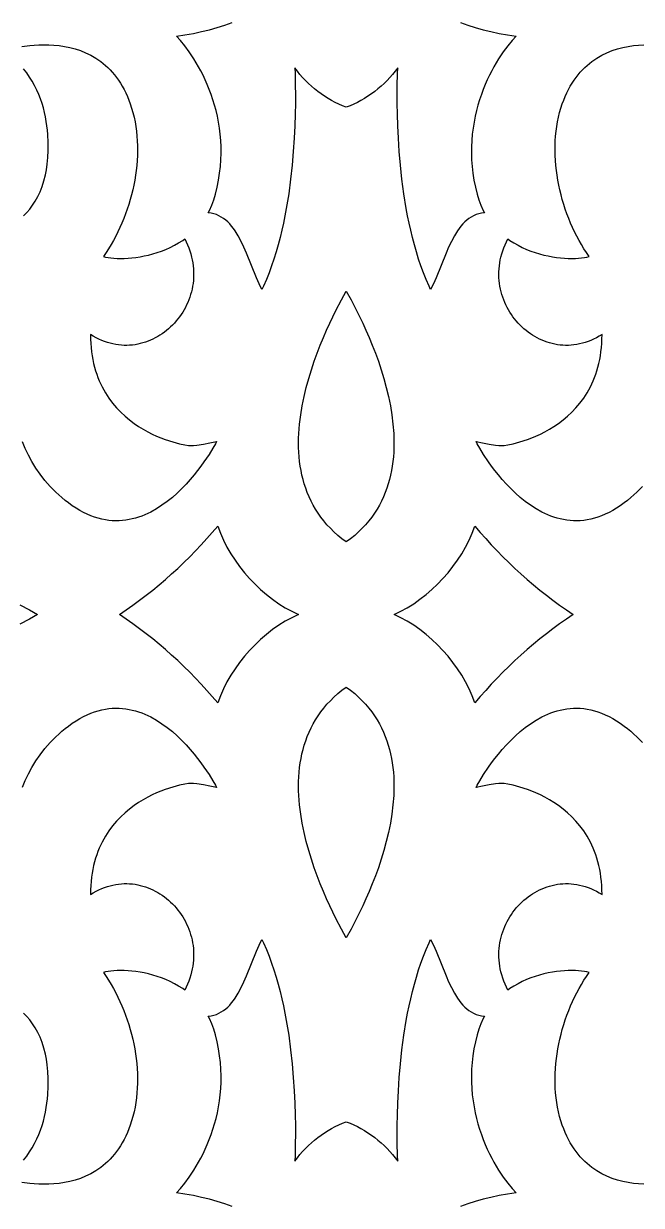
# Model space of a CAD drawing. Extents: x -350 to 350, y -780 to 780.
# Drawn here: x -174.4 to -131.5, y -575.2 to -493.1 of the extents above; entities that cross this region are included whole.
import ezdxf

# ---------------------------------------------------------------- set-up
doc = ezdxf.new("R2010")
doc.units = 0
doc.layers.add('LAYER_1', color=18, linetype='CONTINUOUS')

msp = doc.modelspace()

# ---------------------------------------------------------------- linework, layer by layer
at = {"layer": 'LAYER_1'}
for points in [[(-144.066, -492.97), (-143.559, -493.151), (-143.037, -493.318), (-142.5, -493.472), (-141.947, -493.61), (-141.378, -493.732), (-140.794, -493.838), (-140.193, -493.925), (-140.474, -494.227), (-140.777, -494.594), (-141.094, -495.021), (-141.417, -495.506), (-141.738, -496.047), (-141.896, -496.337), (-142.05, -496.641), (-142.2, -496.957), (-142.345, -497.285), (-142.483, -497.625), (-142.614, -497.977), (-142.736, -498.34), (-142.85, -498.714), (-142.953, -499.098), (-143.044, -499.493), (-143.124, -499.898), (-143.19, -500.312), (-143.242, -500.736), (-143.279, -501.169), (-143.3, -501.61), (-143.304, -502.059), (-143.289, -502.517), (-143.255, -502.982), (-143.202, -503.454), (-143.127, -503.934), (-143.03, -504.42), (-142.91, -504.912), (-142.791, -505.306), (-142.65, -505.677), (-142.489, -506.027), (-142.399, -506.191), (-142.601, -506.221), (-142.794, -506.267), (-142.977, -506.327), (-143.151, -506.403), (-143.316, -506.492), (-143.473, -506.595), (-143.623, -506.71), (-143.766, -506.837), (-143.901, -506.974), (-144.03, -507.122), (-144.154, -507.28), (-144.272, -507.446), (-144.492, -507.802), (-144.696, -508.185), (-144.887, -508.589), (-145.068, -509.009), (-145.413, -509.87), (-145.761, -510.724), (-145.945, -511.133), (-146.139, -511.523), (-146.252, -511.285), (-146.451, -510.831), (-146.637, -510.366), (-146.811, -509.892), (-146.975, -509.409), (-147.127, -508.919), (-147.269, -508.423), (-147.4, -507.921), (-147.522, -507.416), (-147.635, -506.908), (-147.738, -506.398), (-147.833, -505.888), (-147.998, -504.871), (-148.132, -503.867), (-148.238, -502.884), (-148.321, -501.931), (-148.381, -501.019), (-148.422, -500.155), (-148.448, -499.35), (-148.461, -498.613), (-148.464, -497.952), (-148.459, -497.377), (-148.441, -496.524), (-148.429, -496.125), (-148.6, -496.354), (-148.781, -496.577), (-148.969, -496.793), (-149.166, -497.002), (-149.371, -497.205), (-149.583, -497.4), (-149.801, -497.586), (-150.026, -497.765), (-150.257, -497.935), (-150.493, -498.097), (-150.735, -498.249), (-150.98, -498.391), (-151.23, -498.524), (-151.484, -498.646), (-151.74, -498.757), (-152, -498.858), (-152.26, -498.757), (-152.517, -498.646), (-152.77, -498.524), (-153.02, -498.391), (-153.266, -498.249), (-153.507, -498.097), (-153.743, -497.935), (-153.974, -497.765), (-154.199, -497.586), (-154.418, -497.4), (-154.629, -497.205), (-154.834, -497.002), (-155.031, -496.793), (-155.22, -496.577), (-155.4, -496.354), (-155.571, -496.125), (-155.559, -496.524), (-155.541, -497.377), (-155.536, -497.952), (-155.539, -498.613), (-155.552, -499.35), (-155.578, -500.155), (-155.619, -501.019), (-155.68, -501.931), (-155.762, -502.884), (-155.869, -503.867), (-156.003, -504.871), (-156.167, -505.888), (-156.262, -506.398), (-156.365, -506.908), (-156.478, -507.416), (-156.6, -507.921), (-156.731, -508.423), (-156.873, -508.919), (-157.026, -509.409), (-157.189, -509.892), (-157.364, -510.366), (-157.55, -510.831), (-157.748, -511.285), (-157.861, -511.523), (-158.056, -511.133), (-158.239, -510.724), (-158.587, -509.87), (-158.933, -509.009), (-159.113, -508.589), (-159.304, -508.185), (-159.508, -507.802), (-159.729, -507.446), (-159.847, -507.28), (-159.97, -507.122), (-160.099, -506.974), (-160.235, -506.837), (-160.377, -506.71), (-160.527, -506.595), (-160.684, -506.492), (-160.85, -506.403), (-161.024, -506.327), (-161.207, -506.267), (-161.399, -506.221), (-161.601, -506.191), (-161.511, -506.027), (-161.35, -505.677), (-161.21, -505.306), (-161.09, -504.912), (-160.97, -504.42), (-160.874, -503.934), (-160.799, -503.454), (-160.745, -502.982), (-160.711, -502.517), (-160.697, -502.059), (-160.7, -501.61), (-160.721, -501.169), (-160.758, -500.736), (-160.81, -500.312), (-160.876, -499.898), (-160.956, -499.493), (-161.048, -499.098), (-161.151, -498.714), (-161.264, -498.34), (-161.387, -497.977), (-161.518, -497.625), (-161.656, -497.285), (-161.8, -496.957), (-161.95, -496.641), (-162.104, -496.337), (-162.262, -496.047), (-162.583, -495.506), (-162.906, -495.021), (-163.223, -494.594), (-163.526, -494.227), (-163.807, -493.925), (-163.207, -493.838), (-162.622, -493.732), (-162.054, -493.61), (-161.501, -493.472), (-160.963, -493.318), (-160.441, -493.151), (-159.935, -492.97)], [(-174.55, -494.636), (-173.985, -494.565), (-173.677, -494.539), (-173.354, -494.522), (-173.018, -494.516), (-172.671, -494.522), (-172.315, -494.543), (-171.953, -494.58), (-171.586, -494.636), (-171.217, -494.711), (-170.847, -494.809), (-170.478, -494.93), (-170.113, -495.077), (-169.754, -495.251), (-169.402, -495.455), (-169.06, -495.69), (-168.893, -495.82), (-168.73, -495.958), (-168.569, -496.105), (-168.413, -496.261), (-168.26, -496.426), (-168.112, -496.601), (-167.968, -496.785), (-167.829, -496.98), (-167.695, -497.184), (-167.566, -497.399), (-167.442, -497.624), (-167.325, -497.861), (-167.213, -498.108), (-167.107, -498.367), (-167.008, -498.637), (-166.916, -498.919), (-166.826, -499.234), (-166.747, -499.553), (-166.68, -499.877), (-166.623, -500.204), (-166.579, -500.535), (-166.545, -500.868), (-166.521, -501.204), (-166.509, -501.543), (-166.506, -501.882), (-166.514, -502.223), (-166.532, -502.565), (-166.56, -502.908), (-166.597, -503.25), (-166.644, -503.592), (-166.7, -503.934), (-166.764, -504.274), (-166.838, -504.613), (-166.921, -504.949), (-167.012, -505.284), (-167.111, -505.616), (-167.218, -505.944), (-167.333, -506.269), (-167.456, -506.59), (-167.587, -506.907), (-167.724, -507.219), (-167.869, -507.525), (-168.021, -507.826), (-168.18, -508.122), (-168.345, -508.41), (-168.517, -508.692), (-168.694, -508.967), (-168.878, -509.234), (-168.722, -509.273), (-168.547, -509.306), (-168.353, -509.333), (-168.143, -509.353), (-167.918, -509.366), (-167.68, -509.37), (-167.428, -509.366), (-167.166, -509.353), (-166.894, -509.331), (-166.613, -509.298), (-166.326, -509.255), (-166.033, -509.2), (-165.735, -509.134), (-165.435, -509.055), (-165.133, -508.964), (-164.831, -508.859), (-164.531, -508.74), (-164.232, -508.607), (-163.938, -508.458), (-163.649, -508.294), (-163.367, -508.114), (-163.229, -508.016), (-163.124, -508.224), (-163.029, -508.433), (-162.944, -508.642), (-162.869, -508.852), (-162.804, -509.061), (-162.748, -509.27), (-162.702, -509.478), (-162.665, -509.686), (-162.637, -509.892), (-162.618, -510.098), (-162.607, -510.303), (-162.605, -510.506), (-162.611, -510.707), (-162.626, -510.907), (-162.648, -511.105), (-162.678, -511.301), (-162.716, -511.494), (-162.761, -511.685), (-162.813, -511.873), (-162.872, -512.059), (-162.939, -512.241), (-163.012, -512.421), (-163.091, -512.596), (-163.177, -512.769), (-163.269, -512.937), (-163.367, -513.102), (-163.471, -513.262), (-163.58, -513.418), (-163.695, -513.57), (-163.815, -513.717), (-163.941, -513.859), (-164.071, -513.997), (-164.206, -514.129), (-164.345, -514.255), (-164.489, -514.376), (-164.637, -514.492), (-164.79, -514.601), (-164.946, -514.704), (-165.105, -514.801), (-165.269, -514.892), (-165.435, -514.976), (-165.605, -515.053), (-165.777, -515.123), (-165.953, -515.186), (-166.131, -515.242), (-166.311, -515.29), (-166.494, -515.33), (-166.678, -515.362), (-166.865, -515.386), (-167.053, -515.402), (-167.243, -515.41), (-167.435, -515.409), (-167.627, -515.399), (-167.82, -515.38), (-168.015, -515.352), (-168.21, -515.315), (-168.405, -515.268), (-168.601, -515.211), (-168.796, -515.144), (-168.992, -515.068), (-169.188, -514.981), (-169.383, -514.883), (-169.577, -514.775), (-169.771, -514.657), (-169.766, -514.968), (-169.753, -515.271), (-169.73, -515.566), (-169.699, -515.853), (-169.659, -516.132), (-169.61, -516.403), (-169.554, -516.667), (-169.49, -516.922), (-169.419, -517.17), (-169.341, -517.411), (-169.256, -517.644), (-169.164, -517.87), (-168.963, -518.301), (-168.74, -518.705), (-168.496, -519.082), (-168.235, -519.432), (-167.959, -519.758), (-167.67, -520.06), (-167.371, -520.339), (-167.063, -520.595), (-166.75, -520.83), (-166.433, -521.044), (-166.116, -521.238), (-165.799, -521.414), (-165.487, -521.571), (-165.18, -521.711), (-164.882, -521.836), (-164.595, -521.944), (-164.062, -522.119), (-163.6, -522.243), (-163.229, -522.322), (-162.968, -522.364), (-162.834, -522.376), (-162.605, -522.368), (-162.377, -522.348), (-161.922, -522.284), (-161.47, -522.194), (-161.02, -522.093), (-161.098, -522.246), (-161.272, -522.554), (-161.538, -522.987), (-161.891, -523.514), (-162.099, -523.803), (-162.327, -524.105), (-162.574, -524.416), (-162.841, -524.732), (-163.126, -525.05), (-163.429, -525.364), (-163.749, -525.673), (-164.086, -525.972), (-164.439, -526.257), (-164.808, -526.524), (-165.192, -526.771), (-165.591, -526.993), (-166.004, -527.186), (-166.215, -527.271), (-166.43, -527.347), (-166.647, -527.414), (-166.869, -527.472), (-167.093, -527.52), (-167.32, -527.557), (-167.55, -527.584), (-167.783, -527.599), (-168.019, -527.603), (-168.257, -527.594), (-168.498, -527.572), (-168.742, -527.537), (-168.988, -527.489), (-169.237, -527.426), (-169.488, -527.349), (-169.742, -527.257), (-169.997, -527.149), (-170.255, -527.025), (-170.515, -526.885), (-170.777, -526.728), (-171.041, -526.554), (-171.307, -526.361), (-171.54, -526.18), (-171.764, -525.994), (-171.98, -525.804), (-172.188, -525.61), (-172.579, -525.211), (-172.939, -524.798), (-173.268, -524.372), (-173.568, -523.935), (-173.84, -523.488), (-174.086, -523.033), (-174.305, -522.571), (-174.499, -522.103)], [(-131.421, -525.211), (-131.812, -525.61), (-132.02, -525.804), (-132.236, -525.994), (-132.46, -526.18), (-132.693, -526.361), (-132.959, -526.554), (-133.223, -526.728), (-133.485, -526.885), (-133.745, -527.025), (-134.003, -527.149), (-134.259, -527.257), (-134.512, -527.349), (-134.763, -527.426), (-135.012, -527.489), (-135.258, -527.537), (-135.502, -527.572), (-135.743, -527.594), (-135.982, -527.603), (-136.217, -527.599), (-136.45, -527.584), (-136.68, -527.557), (-136.908, -527.52), (-137.132, -527.472), (-137.353, -527.414), (-137.571, -527.347), (-137.785, -527.271), (-137.997, -527.186), (-138.409, -526.993), (-138.808, -526.771), (-139.192, -526.524), (-139.561, -526.257), (-139.914, -525.972), (-140.251, -525.673), (-140.571, -525.364), (-140.874, -525.05), (-141.159, -524.732), (-141.426, -524.416), (-141.673, -524.105), (-141.901, -523.803), (-142.109, -523.514), (-142.462, -522.987), (-142.728, -522.554), (-142.902, -522.246), (-142.98, -522.093), (-142.531, -522.194), (-142.078, -522.284), (-141.623, -522.348), (-141.395, -522.368), (-141.166, -522.376), (-141.033, -522.364), (-140.771, -522.322), (-140.4, -522.243), (-139.939, -522.119), (-139.406, -521.944), (-139.118, -521.836), (-138.82, -521.711), (-138.514, -521.571), (-138.201, -521.414), (-137.885, -521.238), (-137.567, -521.044), (-137.25, -520.83), (-136.937, -520.595), (-136.629, -520.339), (-136.33, -520.06), (-136.041, -519.758), (-135.765, -519.432), (-135.504, -519.082), (-135.261, -518.705), (-135.037, -518.301), (-134.836, -517.87), (-134.745, -517.644), (-134.66, -517.411), (-134.581, -517.17), (-134.51, -516.922), (-134.446, -516.667), (-134.39, -516.403), (-134.342, -516.132), (-134.302, -515.853), (-134.27, -515.566), (-134.247, -515.271), (-134.234, -514.968), (-134.23, -514.657), (-134.423, -514.775), (-134.618, -514.883), (-134.813, -514.981), (-135.008, -515.068), (-135.204, -515.144), (-135.4, -515.211), (-135.595, -515.268), (-135.791, -515.315), (-135.986, -515.352), (-136.18, -515.38), (-136.373, -515.399), (-136.566, -515.409), (-136.757, -515.41), (-136.947, -515.402), (-137.135, -515.386), (-137.322, -515.362), (-137.507, -515.33), (-137.689, -515.29), (-137.87, -515.242), (-138.048, -515.186), (-138.223, -515.123), (-138.396, -515.053), (-138.565, -514.976), (-138.732, -514.892), (-138.895, -514.801), (-139.055, -514.704), (-139.211, -514.601), (-139.363, -514.492), (-139.511, -514.376), (-139.655, -514.255), (-139.794, -514.129), (-139.929, -513.997), (-140.06, -513.859), (-140.185, -513.717), (-140.305, -513.57), (-140.42, -513.418), (-140.529, -513.262), (-140.633, -513.102), (-140.731, -512.937), (-140.823, -512.769), (-140.909, -512.596), (-140.989, -512.421), (-141.062, -512.241), (-141.128, -512.059), (-141.187, -511.873), (-141.24, -511.685), (-141.285, -511.494), (-141.322, -511.301), (-141.352, -511.105), (-141.375, -510.907), (-141.389, -510.707), (-141.395, -510.506), (-141.393, -510.303), (-141.383, -510.098), (-141.363, -509.892), (-141.335, -509.686), (-141.298, -509.478), (-141.252, -509.27), (-141.196, -509.061), (-141.131, -508.852), (-141.056, -508.642), (-140.971, -508.433), (-140.876, -508.224), (-140.771, -508.016), (-140.634, -508.114), (-140.351, -508.294), (-140.062, -508.458), (-139.768, -508.607), (-139.47, -508.74), (-139.169, -508.859), (-138.867, -508.964), (-138.565, -509.055), (-138.265, -509.134), (-137.968, -509.2), (-137.674, -509.255), (-137.387, -509.298), (-137.107, -509.331), (-136.834, -509.353), (-136.572, -509.366), (-136.321, -509.37), (-136.082, -509.366), (-135.857, -509.353), (-135.647, -509.333), (-135.454, -509.306), (-135.278, -509.273), (-135.122, -509.234), (-135.306, -508.967), (-135.484, -508.692), (-135.655, -508.41), (-135.821, -508.122), (-135.979, -507.826), (-136.131, -507.525), (-136.276, -507.219), (-136.414, -506.907), (-136.544, -506.59), (-136.667, -506.269), (-136.782, -505.944), (-136.89, -505.616), (-136.989, -505.284), (-137.08, -504.949), (-137.162, -504.613), (-137.236, -504.274), (-137.301, -503.934), (-137.357, -503.592), (-137.403, -503.25), (-137.441, -502.908), (-137.468, -502.565), (-137.486, -502.223), (-137.494, -501.882), (-137.492, -501.543), (-137.479, -501.204), (-137.456, -500.868), (-137.422, -500.535), (-137.377, -500.204), (-137.321, -499.877), (-137.253, -499.553), (-137.175, -499.234), (-137.084, -498.919), (-136.992, -498.637), (-136.893, -498.367), (-136.787, -498.108), (-136.676, -497.861), (-136.558, -497.624), (-136.434, -497.399), (-136.305, -497.184), (-136.171, -496.98), (-136.032, -496.785), (-135.888, -496.601), (-135.74, -496.426), (-135.587, -496.261), (-135.431, -496.105), (-135.271, -495.958), (-135.107, -495.82), (-134.94, -495.69), (-134.598, -495.455), (-134.247, -495.251), (-133.887, -495.077), (-133.522, -494.93), (-133.154, -494.809), (-132.784, -494.711), (-132.414, -494.636), (-132.047, -494.58), (-131.685, -494.543), (-131.33, -494.522)], [(-174.419, -506.407), (-174.203, -506.183), (-173.995, -505.938), (-173.797, -505.672), (-173.611, -505.382), (-173.438, -505.069), (-173.279, -504.732), (-173.136, -504.369), (-173.011, -503.979), (-172.904, -503.563), (-172.837, -503.223), (-172.778, -502.821), (-172.734, -502.365), (-172.708, -501.863), (-172.706, -501.322), (-172.734, -500.749), (-172.761, -500.453), (-172.797, -500.152), (-172.843, -499.847), (-172.9, -499.538), (-172.968, -499.227), (-173.048, -498.914), (-173.141, -498.601), (-173.248, -498.288), (-173.368, -497.977), (-173.503, -497.668), (-173.653, -497.362), (-173.819, -497.06), (-174.002, -496.763), (-174.203, -496.472), (-174.421, -496.188)], [(-174.686, -533.437), (-174.014, -533.795), (-173.455, -534.113), (-174.014, -534.431), (-174.686, -534.789)], [(-174.499, -546.123), (-174.305, -545.655), (-174.086, -545.193), (-173.84, -544.738), (-173.568, -544.291), (-173.268, -543.854), (-172.939, -543.428), (-172.579, -543.015), (-172.188, -542.616), (-171.98, -542.422), (-171.764, -542.232), (-171.54, -542.046), (-171.307, -541.865), (-171.041, -541.673), (-170.777, -541.498), (-170.515, -541.341), (-170.255, -541.201), (-169.997, -541.077), (-169.742, -540.969), (-169.488, -540.877), (-169.237, -540.8), (-168.988, -540.737), (-168.742, -540.689), (-168.498, -540.654), (-168.257, -540.632), (-168.019, -540.623), (-167.783, -540.627), (-167.55, -540.642), (-167.32, -540.669), (-167.093, -540.706), (-166.869, -540.754), (-166.647, -540.812), (-166.43, -540.879), (-166.215, -540.955), (-166.004, -541.04), (-165.591, -541.233), (-165.192, -541.455), (-164.808, -541.702), (-164.439, -541.969), (-164.086, -542.254), (-163.749, -542.553), (-163.429, -542.862), (-163.126, -543.177), (-162.841, -543.494), (-162.574, -543.81), (-162.327, -544.121), (-162.099, -544.423), (-161.891, -544.713), (-161.538, -545.24), (-161.272, -545.672), (-161.098, -545.98), (-161.02, -546.133), (-161.47, -546.032), (-161.922, -545.942), (-162.377, -545.878), (-162.605, -545.858), (-162.834, -545.85), (-162.968, -545.862), (-163.229, -545.904), (-163.6, -545.983), (-164.062, -546.107), (-164.595, -546.282), (-164.882, -546.39), (-165.18, -546.515), (-165.487, -546.655), (-165.799, -546.812), (-166.116, -546.988), (-166.433, -547.182), (-166.75, -547.396), (-167.063, -547.631), (-167.371, -547.887), (-167.67, -548.166), (-167.959, -548.468), (-168.235, -548.794), (-168.496, -549.145), (-168.74, -549.521), (-168.963, -549.925), (-169.164, -550.356), (-169.256, -550.582), (-169.341, -550.815), (-169.419, -551.056), (-169.49, -551.304), (-169.554, -551.56), (-169.61, -551.823), (-169.659, -552.094), (-169.699, -552.373), (-169.73, -552.66), (-169.753, -552.955), (-169.766, -553.258), (-169.771, -553.57), (-169.577, -553.451), (-169.383, -553.343), (-169.188, -553.245), (-168.992, -553.158), (-168.796, -553.082), (-168.601, -553.015), (-168.405, -552.958), (-168.21, -552.911), (-168.015, -552.874), (-167.82, -552.846), (-167.627, -552.827), (-167.435, -552.817), (-167.243, -552.816), (-167.053, -552.824), (-166.865, -552.84), (-166.678, -552.864), (-166.494, -552.896), (-166.311, -552.937), (-166.131, -552.985), (-165.953, -553.04), (-165.777, -553.103), (-165.605, -553.173), (-165.435, -553.25), (-165.269, -553.334), (-165.105, -553.425), (-164.946, -553.522), (-164.79, -553.625), (-164.637, -553.734), (-164.489, -553.85), (-164.345, -553.971), (-164.206, -554.097), (-164.071, -554.229), (-163.941, -554.367), (-163.815, -554.509), (-163.695, -554.656), (-163.58, -554.808), (-163.471, -554.964), (-163.367, -555.124), (-163.269, -555.289), (-163.177, -555.457), (-163.091, -555.63), (-163.012, -555.805), (-162.939, -555.985), (-162.872, -556.167), (-162.813, -556.353), (-162.761, -556.541), (-162.716, -556.732), (-162.678, -556.925), (-162.648, -557.121), (-162.626, -557.319), (-162.611, -557.519), (-162.605, -557.72), (-162.607, -557.923), (-162.618, -558.128), (-162.637, -558.334), (-162.665, -558.54), (-162.702, -558.748), (-162.748, -558.956), (-162.804, -559.165), (-162.869, -559.374), (-162.944, -559.584), (-163.029, -559.793), (-163.124, -560.002), (-163.229, -560.21), (-163.367, -560.112), (-163.649, -559.932), (-163.938, -559.768), (-164.232, -559.619), (-164.531, -559.486), (-164.831, -559.367), (-165.133, -559.262), (-165.435, -559.171), (-165.735, -559.092), (-166.033, -559.026), (-166.326, -558.971), (-166.613, -558.928), (-166.894, -558.895), (-167.166, -558.873), (-167.428, -558.86), (-167.68, -558.856), (-167.918, -558.861), (-168.143, -558.873), (-168.353, -558.893), (-168.547, -558.92), (-168.722, -558.953), (-168.878, -558.992), (-168.694, -559.259), (-168.517, -559.534), (-168.345, -559.816), (-168.18, -560.105), (-168.021, -560.4), (-167.869, -560.701), (-167.724, -561.008), (-167.587, -561.319), (-167.456, -561.636), (-167.333, -561.957), (-167.218, -562.282), (-167.111, -562.611), (-167.012, -562.942), (-166.921, -563.277), (-166.838, -563.613), (-166.764, -563.952), (-166.7, -564.292), (-166.644, -564.634), (-166.597, -564.976), (-166.56, -565.318), (-166.532, -565.661), (-166.514, -566.003), (-166.506, -566.344), (-166.509, -566.684), (-166.521, -567.022), (-166.545, -567.358), (-166.579, -567.691), (-166.623, -568.022), (-166.68, -568.349), (-166.747, -568.673), (-166.826, -568.992), (-166.916, -569.307), (-167.008, -569.589), (-167.107, -569.86), (-167.213, -570.118), (-167.325, -570.365), (-167.442, -570.602), (-167.566, -570.827), (-167.695, -571.042), (-167.829, -571.246), (-167.968, -571.441), (-168.112, -571.625), (-168.26, -571.8), (-168.413, -571.965), (-168.569, -572.121), (-168.73, -572.268), (-168.893, -572.406), (-169.06, -572.536), (-169.402, -572.771), (-169.754, -572.975), (-170.113, -573.149), (-170.478, -573.296), (-170.847, -573.417), (-171.217, -573.515), (-171.586, -573.59), (-171.953, -573.646), (-172.315, -573.683), (-172.671, -573.704), (-173.018, -573.71), (-173.354, -573.704), (-173.677, -573.687), (-173.985, -573.661), (-174.55, -573.59)], [(-131.33, -573.704), (-131.685, -573.683), (-132.047, -573.646), (-132.414, -573.59), (-132.784, -573.515), (-133.154, -573.417), (-133.522, -573.296), (-133.887, -573.149), (-134.247, -572.975), (-134.598, -572.771), (-134.94, -572.536), (-135.107, -572.406), (-135.271, -572.268), (-135.431, -572.121), (-135.587, -571.965), (-135.74, -571.8), (-135.888, -571.625), (-136.032, -571.441), (-136.171, -571.246), (-136.305, -571.042), (-136.434, -570.827), (-136.558, -570.602), (-136.676, -570.365), (-136.787, -570.118), (-136.893, -569.86), (-136.992, -569.589), (-137.084, -569.307), (-137.175, -568.992), (-137.253, -568.673), (-137.321, -568.349), (-137.377, -568.022), (-137.422, -567.691), (-137.456, -567.358), (-137.479, -567.022), (-137.492, -566.684), (-137.494, -566.344), (-137.486, -566.003), (-137.468, -565.661), (-137.441, -565.318), (-137.403, -564.976), (-137.357, -564.634), (-137.301, -564.292), (-137.236, -563.952), (-137.162, -563.613), (-137.08, -563.277), (-136.989, -562.942), (-136.89, -562.611), (-136.782, -562.282), (-136.667, -561.957), (-136.544, -561.636), (-136.414, -561.319), (-136.276, -561.008), (-136.131, -560.701), (-135.979, -560.4), (-135.821, -560.105), (-135.655, -559.816), (-135.484, -559.534), (-135.306, -559.259), (-135.122, -558.992), (-135.278, -558.953), (-135.454, -558.92), (-135.647, -558.893), (-135.857, -558.873), (-136.082, -558.861), (-136.321, -558.856), (-136.572, -558.86), (-136.834, -558.873), (-137.107, -558.895), (-137.387, -558.928), (-137.674, -558.971), (-137.968, -559.026), (-138.265, -559.092), (-138.565, -559.171), (-138.867, -559.262), (-139.169, -559.367), (-139.47, -559.486), (-139.768, -559.619), (-140.062, -559.768), (-140.351, -559.932), (-140.634, -560.112), (-140.771, -560.21), (-140.876, -560.002), (-140.971, -559.793), (-141.056, -559.584), (-141.131, -559.374), (-141.196, -559.165), (-141.252, -558.956), (-141.298, -558.748), (-141.335, -558.54), (-141.363, -558.334), (-141.383, -558.128), (-141.393, -557.923), (-141.395, -557.72), (-141.389, -557.519), (-141.375, -557.319), (-141.352, -557.121), (-141.322, -556.925), (-141.285, -556.732), (-141.24, -556.541), (-141.187, -556.353), (-141.128, -556.167), (-141.062, -555.985), (-140.989, -555.805), (-140.909, -555.63), (-140.823, -555.457), (-140.731, -555.289), (-140.633, -555.124), (-140.529, -554.964), (-140.42, -554.808), (-140.305, -554.656), (-140.185, -554.509), (-140.06, -554.367), (-139.929, -554.229), (-139.794, -554.097), (-139.655, -553.971), (-139.511, -553.85), (-139.363, -553.734), (-139.211, -553.625), (-139.055, -553.522), (-138.895, -553.425), (-138.732, -553.334), (-138.565, -553.25), (-138.396, -553.173), (-138.223, -553.103), (-138.048, -553.04), (-137.87, -552.985), (-137.689, -552.937), (-137.507, -552.896), (-137.322, -552.864), (-137.135, -552.84), (-136.947, -552.824), (-136.757, -552.816), (-136.566, -552.817), (-136.373, -552.827), (-136.18, -552.846), (-135.986, -552.874), (-135.791, -552.911), (-135.595, -552.958), (-135.4, -553.015), (-135.204, -553.082), (-135.008, -553.158), (-134.813, -553.245), (-134.618, -553.343), (-134.423, -553.451), (-134.23, -553.57), (-134.234, -553.258), (-134.247, -552.955), (-134.27, -552.66), (-134.302, -552.373), (-134.342, -552.094), (-134.39, -551.823), (-134.446, -551.56), (-134.51, -551.304), (-134.581, -551.056), (-134.66, -550.815), (-134.745, -550.582), (-134.836, -550.356), (-135.037, -549.925), (-135.261, -549.521), (-135.504, -549.145), (-135.765, -548.794), (-136.041, -548.468), (-136.33, -548.166), (-136.629, -547.887), (-136.937, -547.631), (-137.25, -547.396), (-137.567, -547.182), (-137.885, -546.988), (-138.201, -546.812), (-138.514, -546.655), (-138.82, -546.515), (-139.118, -546.39), (-139.406, -546.282), (-139.939, -546.107), (-140.4, -545.983), (-140.771, -545.904), (-141.033, -545.862), (-141.166, -545.85), (-141.395, -545.858), (-141.623, -545.878), (-142.078, -545.942), (-142.531, -546.032), (-142.98, -546.133), (-142.902, -545.98), (-142.728, -545.672), (-142.462, -545.24), (-142.109, -544.713), (-141.901, -544.423), (-141.673, -544.121), (-141.426, -543.81), (-141.159, -543.494), (-140.874, -543.177), (-140.571, -542.862), (-140.251, -542.553), (-139.914, -542.254), (-139.561, -541.969), (-139.192, -541.702), (-138.808, -541.455), (-138.409, -541.233), (-137.997, -541.04), (-137.785, -540.955), (-137.571, -540.879), (-137.353, -540.812), (-137.132, -540.754), (-136.908, -540.706), (-136.68, -540.669), (-136.45, -540.642), (-136.217, -540.627), (-135.982, -540.623), (-135.743, -540.632), (-135.502, -540.654), (-135.258, -540.689), (-135.012, -540.737), (-134.763, -540.8), (-134.512, -540.877), (-134.259, -540.969), (-134.003, -541.077), (-133.745, -541.201), (-133.485, -541.341), (-133.223, -541.498), (-132.959, -541.673), (-132.693, -541.865), (-132.46, -542.046), (-132.236, -542.232), (-132.02, -542.422), (-131.812, -542.616), (-131.421, -543.015)], [(-159.935, -575.256), (-160.441, -575.075), (-160.963, -574.908), (-161.501, -574.754), (-162.054, -574.616), (-162.622, -574.494), (-163.207, -574.388), (-163.807, -574.301), (-163.526, -573.999), (-163.223, -573.632), (-162.906, -573.205), (-162.583, -572.72), (-162.262, -572.179), (-162.104, -571.889), (-161.95, -571.585), (-161.8, -571.269), (-161.656, -570.941), (-161.518, -570.601), (-161.387, -570.249), (-161.264, -569.886), (-161.151, -569.512), (-161.048, -569.128), (-160.956, -568.733), (-160.876, -568.328), (-160.81, -567.914), (-160.758, -567.49), (-160.721, -567.057), (-160.7, -566.616), (-160.697, -566.167), (-160.711, -565.709), (-160.745, -565.244), (-160.799, -564.772), (-160.874, -564.292), (-160.97, -563.806), (-161.09, -563.314), (-161.21, -562.921), (-161.35, -562.549), (-161.511, -562.199), (-161.601, -562.035), (-161.399, -562.005), (-161.207, -561.96), (-161.024, -561.899), (-160.85, -561.823), (-160.684, -561.734), (-160.527, -561.631), (-160.377, -561.516), (-160.235, -561.39), (-160.099, -561.252), (-159.97, -561.104), (-159.847, -560.946), (-159.729, -560.78), (-159.508, -560.424), (-159.304, -560.041), (-159.113, -559.637), (-158.933, -559.217), (-158.587, -558.356), (-158.239, -557.502), (-158.056, -557.093), (-157.861, -556.703), (-157.748, -556.941), (-157.55, -557.395), (-157.364, -557.86), (-157.189, -558.334), (-157.026, -558.817), (-156.873, -559.307), (-156.731, -559.803), (-156.6, -560.305), (-156.478, -560.81), (-156.365, -561.318), (-156.262, -561.828), (-156.167, -562.338), (-156.003, -563.355), (-155.869, -564.359), (-155.762, -565.342), (-155.68, -566.295), (-155.619, -567.207), (-155.578, -568.071), (-155.552, -568.876), (-155.539, -569.613), (-155.536, -570.274), (-155.541, -570.849), (-155.559, -571.702), (-155.571, -572.101), (-155.4, -571.872), (-155.22, -571.649), (-155.031, -571.433), (-154.834, -571.224), (-154.629, -571.021), (-154.418, -570.827), (-154.199, -570.64), (-153.974, -570.461), (-153.743, -570.291), (-153.507, -570.13), (-153.266, -569.977), (-153.02, -569.835), (-152.77, -569.703), (-152.517, -569.58), (-152.26, -569.469), (-152, -569.368), (-151.74, -569.469), (-151.484, -569.58), (-151.23, -569.703), (-150.98, -569.835), (-150.735, -569.977), (-150.493, -570.13), (-150.257, -570.291), (-150.026, -570.461), (-149.801, -570.64), (-149.583, -570.827), (-149.371, -571.021), (-149.166, -571.224), (-148.969, -571.433), (-148.781, -571.649), (-148.6, -571.872), (-148.429, -572.101), (-148.441, -571.702), (-148.459, -570.849), (-148.464, -570.274), (-148.461, -569.613), (-148.448, -568.876), (-148.422, -568.071), (-148.381, -567.207), (-148.321, -566.295), (-148.238, -565.342), (-148.132, -564.359), (-147.998, -563.355), (-147.833, -562.338), (-147.738, -561.828), (-147.635, -561.318), (-147.522, -560.81), (-147.4, -560.305), (-147.269, -559.803), (-147.127, -559.307), (-146.975, -558.817), (-146.811, -558.334), (-146.637, -557.86), (-146.451, -557.395), (-146.252, -556.941), (-146.139, -556.703), (-145.945, -557.093), (-145.761, -557.502), (-145.413, -558.356), (-145.068, -559.217), (-144.887, -559.637), (-144.696, -560.041), (-144.492, -560.424), (-144.272, -560.78), (-144.154, -560.946), (-144.03, -561.104), (-143.901, -561.252), (-143.766, -561.39), (-143.623, -561.516), (-143.473, -561.631), (-143.316, -561.734), (-143.151, -561.823), (-142.977, -561.899), (-142.794, -561.96), (-142.601, -562.005), (-142.399, -562.035), (-142.489, -562.199), (-142.65, -562.549), (-142.791, -562.921), (-142.91, -563.314), (-143.03, -563.806), (-143.127, -564.292), (-143.202, -564.772), (-143.255, -565.244), (-143.289, -565.709), (-143.304, -566.167), (-143.3, -566.616), (-143.279, -567.057), (-143.242, -567.49), (-143.19, -567.914), (-143.124, -568.328), (-143.044, -568.733), (-142.953, -569.128), (-142.85, -569.512), (-142.736, -569.886), (-142.614, -570.249), (-142.483, -570.601), (-142.345, -570.941), (-142.2, -571.269), (-142.05, -571.585), (-141.896, -571.889), (-141.738, -572.179), (-141.417, -572.72), (-141.094, -573.205), (-140.777, -573.632), (-140.474, -573.999), (-140.193, -574.301), (-140.794, -574.388), (-141.378, -574.494), (-141.947, -574.616), (-142.5, -574.754), (-143.037, -574.908), (-143.559, -575.075), (-144.066, -575.256)], [(-174.421, -572.038), (-174.203, -571.754), (-174.002, -571.463), (-173.819, -571.166), (-173.653, -570.864), (-173.503, -570.558), (-173.368, -570.249), (-173.248, -569.938), (-173.141, -569.625), (-173.048, -569.312), (-172.968, -568.999), (-172.9, -568.688), (-172.843, -568.379), (-172.797, -568.074), (-172.761, -567.773), (-172.734, -567.477), (-172.706, -566.904), (-172.708, -566.363), (-172.734, -565.861), (-172.778, -565.405), (-172.837, -565.004), (-172.904, -564.663), (-173.011, -564.247), (-173.136, -563.857), (-173.279, -563.494), (-173.438, -563.157), (-173.611, -562.844), (-173.797, -562.554), (-173.995, -562.288), (-174.203, -562.043), (-174.419, -561.819)]]:
    msp.add_lwpolyline(points, dxfattribs=at)
for points in [[(-151.67, -512.237), (-151.281, -512.983), (-150.854, -513.861), (-150.634, -514.344), (-150.413, -514.853), (-150.193, -515.387), (-149.978, -515.942), (-149.77, -516.517), (-149.573, -517.109), (-149.388, -517.716), (-149.219, -518.336), (-149.068, -518.966), (-148.939, -519.604), (-148.833, -520.248), (-148.754, -520.896), (-148.704, -521.545), (-148.692, -521.87), (-148.687, -522.194), (-148.691, -522.517), (-148.705, -522.839), (-148.728, -523.159), (-148.76, -523.478), (-148.803, -523.795), (-148.856, -524.11), (-148.92, -524.422), (-148.995, -524.732), (-149.082, -525.038), (-149.181, -525.341), (-149.291, -525.641), (-149.415, -525.936), (-149.551, -526.227), (-149.7, -526.514), (-149.863, -526.796), (-150.04, -527.073), (-150.232, -527.345), (-150.438, -527.611), (-150.659, -527.871), (-150.895, -528.125), (-151.147, -528.372), (-151.414, -528.613), (-151.699, -528.846), (-152, -529.072), (-152.302, -528.846), (-152.586, -528.613), (-152.854, -528.372), (-153.106, -528.125), (-153.342, -527.871), (-153.563, -527.611), (-153.769, -527.345), (-153.96, -527.073), (-154.137, -526.796), (-154.3, -526.514), (-154.449, -526.227), (-154.586, -525.936), (-154.709, -525.641), (-154.82, -525.341), (-154.918, -525.038), (-155.005, -524.732), (-155.08, -524.422), (-155.144, -524.11), (-155.197, -523.795), (-155.24, -523.478), (-155.273, -523.159), (-155.296, -522.839), (-155.309, -522.517), (-155.313, -522.194), (-155.309, -521.87), (-155.296, -521.545), (-155.246, -520.896), (-155.167, -520.248), (-155.062, -519.604), (-154.932, -518.966), (-154.781, -518.336), (-154.612, -517.716), (-154.427, -517.109), (-154.23, -516.517), (-154.022, -515.942), (-153.807, -515.387), (-153.588, -514.853), (-153.366, -514.344), (-153.146, -513.861), (-152.72, -512.983), (-152.331, -512.237), (-152, -511.642)], [(-160.748, -528.461), (-160.532, -528.948), (-160.289, -529.426), (-160.02, -529.892), (-159.727, -530.347), (-159.411, -530.787), (-159.074, -531.213), (-158.717, -531.621), (-158.342, -532.012), (-157.949, -532.382), (-157.542, -532.732), (-157.119, -533.059), (-156.685, -533.362), (-156.239, -533.639), (-155.783, -533.889), (-155.319, -534.113), (-155.783, -534.337), (-156.239, -534.587), (-156.685, -534.865), (-157.119, -535.167), (-157.542, -535.494), (-157.949, -535.844), (-158.342, -536.214), (-158.717, -536.605), (-159.074, -537.013), (-159.411, -537.439), (-159.727, -537.879), (-160.02, -538.334), (-160.289, -538.801), (-160.532, -539.278), (-160.748, -539.765), (-160.936, -540.26), (-161.309, -539.819), (-161.689, -539.384), (-162.078, -538.956), (-162.475, -538.536), (-162.879, -538.123), (-163.29, -537.717), (-163.709, -537.32), (-164.135, -536.93), (-164.568, -536.548), (-165.007, -536.175), (-165.452, -535.81), (-165.904, -535.453), (-166.361, -535.105), (-166.824, -534.766), (-167.292, -534.437), (-167.766, -534.113), (-167.292, -533.79), (-166.824, -533.46), (-166.361, -533.121), (-165.904, -532.773), (-165.452, -532.416), (-165.007, -532.051), (-164.568, -531.678), (-164.135, -531.296), (-163.709, -530.906), (-163.29, -530.509), (-162.879, -530.103), (-162.475, -529.69), (-162.078, -529.27), (-161.689, -528.842), (-161.309, -528.408), (-160.936, -527.966)], [(-142.692, -528.408), (-142.311, -528.842), (-141.922, -529.27), (-141.526, -529.69), (-141.121, -530.103), (-140.71, -530.509), (-140.291, -530.906), (-139.865, -531.296), (-139.433, -531.678), (-138.994, -532.051), (-138.548, -532.416), (-138.097, -532.773), (-137.639, -533.121), (-137.176, -533.46), (-136.708, -533.79), (-136.235, -534.113), (-136.708, -534.437), (-137.176, -534.766), (-137.639, -535.105), (-138.097, -535.453), (-138.548, -535.81), (-138.994, -536.175), (-139.433, -536.548), (-139.865, -536.93), (-140.291, -537.32), (-140.71, -537.717), (-141.121, -538.123), (-141.526, -538.536), (-141.922, -538.956), (-142.311, -539.384), (-142.692, -539.819), (-143.064, -540.26), (-143.252, -539.765), (-143.468, -539.278), (-143.711, -538.801), (-143.98, -538.334), (-144.273, -537.879), (-144.589, -537.439), (-144.926, -537.013), (-145.283, -536.605), (-145.658, -536.214), (-146.051, -535.844), (-146.459, -535.494), (-146.881, -535.167), (-147.316, -534.865), (-147.762, -534.587), (-148.217, -534.337), (-148.682, -534.113), (-148.217, -533.889), (-147.762, -533.639), (-147.316, -533.362), (-146.881, -533.059), (-146.459, -532.732), (-146.051, -532.382), (-145.658, -532.012), (-145.283, -531.621), (-144.926, -531.213), (-144.589, -530.787), (-144.273, -530.347), (-143.98, -529.892), (-143.711, -529.426), (-143.468, -528.948), (-143.252, -528.461), (-143.064, -527.966)], [(-151.699, -539.38), (-151.414, -539.613), (-151.147, -539.854), (-150.895, -540.101), (-150.659, -540.355), (-150.438, -540.615), (-150.232, -540.881), (-150.04, -541.153), (-149.863, -541.43), (-149.7, -541.712), (-149.551, -541.999), (-149.415, -542.29), (-149.291, -542.586), (-149.181, -542.885), (-149.082, -543.188), (-148.995, -543.494), (-148.92, -543.804), (-148.856, -544.116), (-148.803, -544.431), (-148.76, -544.748), (-148.728, -545.067), (-148.705, -545.387), (-148.691, -545.709), (-148.687, -546.032), (-148.692, -546.356), (-148.704, -546.681), (-148.754, -547.33), (-148.833, -547.978), (-148.939, -548.622), (-149.068, -549.26), (-149.219, -549.89), (-149.388, -550.51), (-149.573, -551.117), (-149.77, -551.709), (-149.978, -552.284), (-150.193, -552.839), (-150.413, -553.373), (-150.634, -553.882), (-150.854, -554.365), (-151.281, -555.244), (-151.67, -555.989), (-152, -556.584), (-152.331, -555.989), (-152.72, -555.244), (-153.146, -554.365), (-153.366, -553.882), (-153.588, -553.373), (-153.807, -552.839), (-154.022, -552.284), (-154.23, -551.709), (-154.427, -551.117), (-154.612, -550.51), (-154.781, -549.89), (-154.932, -549.26), (-155.062, -548.622), (-155.167, -547.978), (-155.246, -547.33), (-155.296, -546.681), (-155.309, -546.356), (-155.313, -546.032), (-155.309, -545.709), (-155.296, -545.387), (-155.273, -545.067), (-155.24, -544.748), (-155.197, -544.431), (-155.144, -544.116), (-155.08, -543.804), (-155.005, -543.494), (-154.918, -543.188), (-154.82, -542.885), (-154.709, -542.586), (-154.586, -542.29), (-154.449, -541.999), (-154.3, -541.712), (-154.137, -541.43), (-153.96, -541.153), (-153.769, -540.881), (-153.563, -540.615), (-153.342, -540.355), (-153.106, -540.101), (-152.854, -539.854), (-152.586, -539.613), (-152.302, -539.38), (-152, -539.154)]]:
    msp.add_lwpolyline(points, close=True, dxfattribs=at)

doc.saveas('drawing.dxf')
